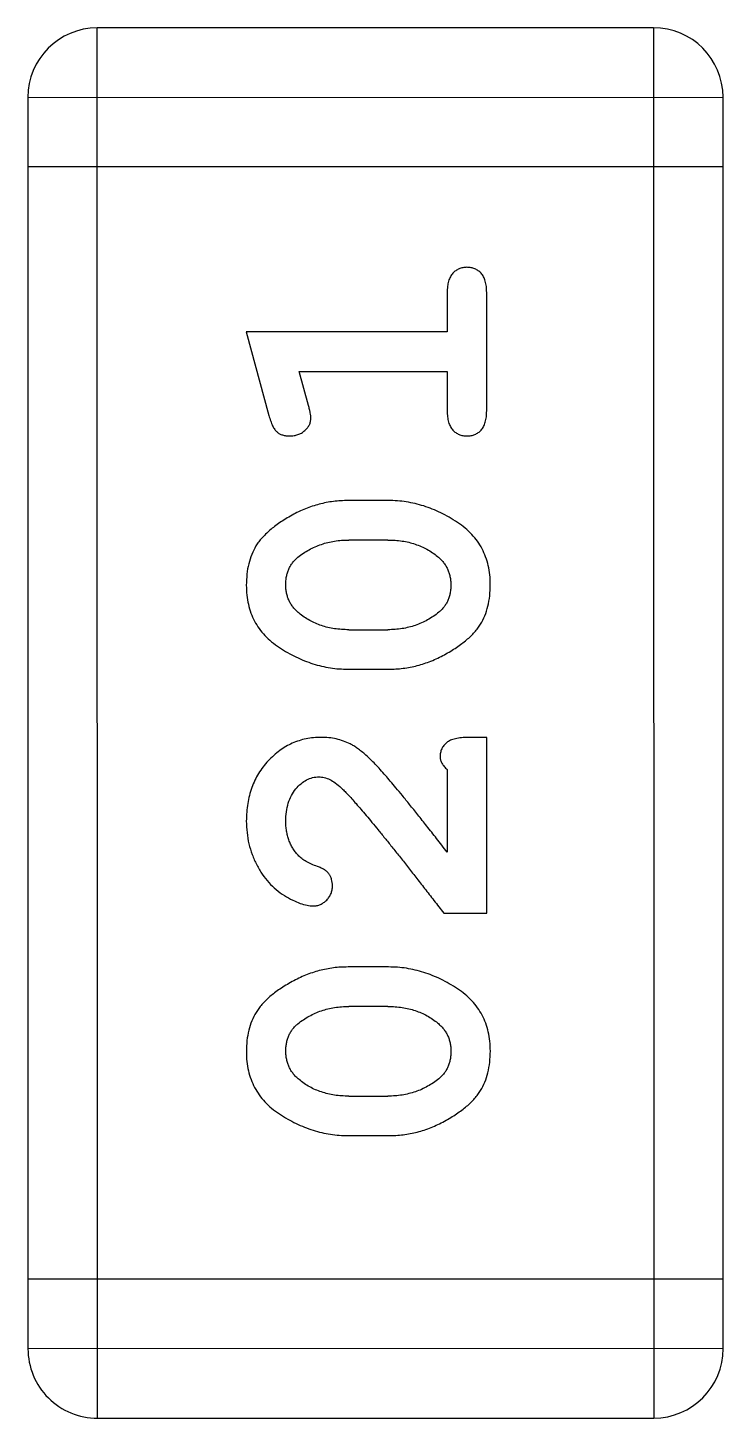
# Model space of a CAD drawing. Header units: millimetres. Extents: x 0 to 297, y 0 to 210.
# Drawn here: x 226.256 to 226.561, y 120.616 to 121.225 of the extents above; entities that cross this region are included whole.
import ezdxf

# ---------------------------------------------------------------- set-up
doc = ezdxf.new("R2010")
doc.units = ezdxf.units.MM
doc.layers.get('0').update_dxf_attribs({"linetype": 'CONTINUOUS'})

msp = doc.modelspace()

# ---------------------------------------------------------------- linework, layer by layer
at = {"color": 7, "linetype": 'Continuous'}
for p, q in [((226.53046, 121.2252), (226.28662, 121.22516)), ((226.2867, 120.61556), (226.28662, 121.22516)), ((226.53046, 121.2252), (226.53054, 120.6156)), ((226.25615, 121.19468), (226.56095, 121.19472)), ((226.25615, 121.19468), (226.25622, 120.64604)), ((226.56102, 120.64608), (226.56095, 121.19472)), ((226.56095, 121.16424), (226.25615, 121.1642)), ((226.44002, 121.10916), (226.44002, 121.09186)), ((226.45733, 121.05725), (226.45732, 121.10917)), ((226.44002, 121.09186), (226.35192, 121.09185)), ((226.35192, 121.09185), (226.36181, 121.05527)), ((226.37506, 121.07455), (226.44002, 121.07455)), ((226.37921, 121.05953), (226.37506, 121.07455)), ((226.44002, 121.07455), (226.44003, 121.05725)), ((226.4143, 121.01792), (226.39655, 121.01791)), ((226.41403, 121.00061), (226.39682, 121.00061)), ((226.39683, 120.96128), (226.41403, 120.96128)), ((226.39656, 120.94398), (226.4143, 120.94398)), ((226.45735, 120.91409), (226.44948, 120.91409)), ((226.45736, 120.83701), (226.45735, 120.91409)), ((226.44005, 120.89993), (226.44005, 120.86375)), ((226.43848, 120.83701), (226.45736, 120.83701)), ((226.41432, 120.81341), (226.39657, 120.8134)), ((226.41405, 120.7961), (226.39685, 120.7961)), ((226.39685, 120.75677), (226.41406, 120.75677)), ((226.39658, 120.73946), (226.41433, 120.73947)), ((226.56101, 120.67656), (226.25621, 120.67652)), ((226.56102, 120.64608), (226.25622, 120.64604)), ((226.2867, 120.61556), (226.53054, 120.6156))]:
    msp.add_line(p, q, dxfattribs=at)
for centre, start, end in [((226.28663, 121.19468), 90.00739, 180.00739), ((226.53047, 121.19472), 0.00739, 90.00739), ((226.53054, 120.64608), 270.00739, 0.00739), ((226.2867, 120.64604), 180.00739, 270.00739)]:
    msp.add_arc(centre, 0.03048, start, end, dxfattribs=at)
for points, knots in [([(226.44867, 121.12018), (226.44806, 121.12014), (226.44688, 121.12008), (226.4452, 121.11958), (226.4437, 121.11874), (226.44238, 121.11757), (226.44129, 121.11602), (226.44054, 121.11407), (226.44008, 121.11174), (226.44004, 121.11006), (226.44002, 121.10916)], [0, 0, 0, 0, 0.11517, 0.223509, 0.328254, 0.438012, 0.553651, 0.682263, 0.830856, 1, 1, 1, 1]), ([(226.45732, 121.10917), (226.4573, 121.11006), (226.45726, 121.11174), (226.45679, 121.11406), (226.45608, 121.11603), (226.45498, 121.11757), (226.45366, 121.11874), (226.45215, 121.11957), (226.45046, 121.12008), (226.44928, 121.12014), (226.44867, 121.12018)], [0, 0, 0, 0, 0.169012, 0.317488, 0.445429, 0.560977, 0.67065, 0.776666, 0.88492, 1, 1, 1, 1]), ([(226.36181, 121.05527), (226.36207, 121.05442), (226.36254, 121.05286), (226.36339, 121.05077), (226.3643, 121.04915), (226.36532, 121.04796), (226.3665, 121.04716), (226.36784, 121.04662), (226.36935, 121.04626), (226.37042, 121.04624), (226.37098, 121.04623)], [0, 0, 0, 0, 0.187321, 0.344927, 0.475328, 0.579604, 0.674244, 0.773631, 0.882025, 1, 1, 1, 1]), ([(226.38025, 121.05412), (226.38023, 121.05446), (226.38018, 121.05522), (226.37997, 121.05645), (226.37965, 121.05792), (226.37937, 121.05896), (226.37921, 121.05953)], [0, 0, 0, 0, 0.183151, 0.413144, 0.682305, 1, 1, 1, 1]), ([(226.44003, 121.05725), (226.44005, 121.05635), (226.44009, 121.05467), (226.44055, 121.05234), (226.44131, 121.05039), (226.44237, 121.04882), (226.44372, 121.04768), (226.4452, 121.04683), (226.44689, 121.04633), (226.44807, 121.04627), (226.44868, 121.04624)], [0, 0, 0, 0, 0.169102, 0.317658, 0.446239, 0.563118, 0.671828, 0.776546, 0.884858, 1, 1, 1, 1]), ([(226.44868, 121.04624), (226.44929, 121.04627), (226.45047, 121.04633), (226.45216, 121.04684), (226.45366, 121.04767), (226.45501, 121.04882), (226.45608, 121.05039), (226.4568, 121.05235), (226.45727, 121.05467), (226.45731, 121.05636), (226.45733, 121.05725)], [0, 0, 0, 0, 0.115051, 0.223278, 0.329269, 0.437893, 0.554681, 0.682591, 0.83103, 1, 1, 1, 1]), ([(226.37098, 121.04623), (226.37161, 121.04625), (226.37283, 121.0463), (226.37457, 121.04677), (226.37618, 121.04748), (226.37758, 121.04852), (226.37876, 121.04972), (226.37963, 121.05108), (226.38014, 121.05257), (226.38021, 121.0536), (226.38025, 121.05412)], [0, 0, 0, 0, 0.138815, 0.27042, 0.39836, 0.52875, 0.654955, 0.771147, 0.884581, 1, 1, 1, 1]), ([(226.39655, 121.01791), (226.39547, 121.01789), (226.39333, 121.01785), (226.39014, 121.01756), (226.387, 121.01702), (226.3839, 121.01636), (226.38085, 121.01543), (226.37784, 121.01432), (226.37487, 121.01303), (226.37199, 121.01153), (226.36927, 121.00992), (226.36671, 121.0083), (226.36439, 121.00663), (226.36228, 121.00497), (226.36043, 121.00326), (226.35878, 121.00155), (226.35736, 120.99982), (226.35579, 120.99745), (226.35419, 120.99427), (226.35288, 120.99011), (226.35208, 120.98556), (226.35199, 120.9824), (226.35194, 120.98077)], [0, 0, 0, 0, 0.049855, 0.099516, 0.148482, 0.19758, 0.246804, 0.296268, 0.346517, 0.397047, 0.446826, 0.49336, 0.537801, 0.579207, 0.617974, 0.654833, 0.689171, 0.722088, 0.786392, 0.853518, 0.924186, 1, 1, 1, 1]), ([(226.45891, 120.98103), (226.45888, 120.98247), (226.4588, 120.98529), (226.45809, 120.98938), (226.45697, 120.99322), (226.45537, 120.99679), (226.45335, 121.00012), (226.45083, 121.00316), (226.44789, 121.00596), (226.4445, 121.00842), (226.4409, 121.01061), (226.43723, 121.01257), (226.43351, 121.01422), (226.42975, 121.01558), (226.42594, 121.0166), (226.4221, 121.01738), (226.41821, 121.01783), (226.4156, 121.01789), (226.4143, 121.01792)], [0, 0, 0, 0, 0.067217, 0.131051, 0.19272, 0.252824, 0.312745, 0.373449, 0.436041, 0.501494, 0.567761, 0.632087, 0.695096, 0.757109, 0.817993, 0.878657, 0.939311, 1, 1, 1, 1]), ([(226.37453, 120.99304), (226.37533, 120.99364), (226.37692, 120.99484), (226.37946, 120.99639), (226.38211, 120.99771), (226.38486, 120.99875), (226.38771, 120.9996), (226.39066, 121.00018), (226.39371, 121.00054), (226.39577, 121.00058), (226.39682, 121.00061)], [0, 0, 0, 0, 0.125331, 0.248948, 0.371201, 0.494032, 0.616811, 0.742104, 0.868849, 1, 1, 1, 1]), ([(226.41403, 121.00061), (226.41508, 121.00058), (226.41716, 121.00053), (226.42022, 121.00022), (226.42316, 120.99966), (226.42595, 120.99882), (226.42863, 120.99785), (226.43116, 120.99656), (226.43358, 120.99511), (226.43506, 120.99394), (226.43581, 120.99336)], [0, 0, 0, 0, 0.135449, 0.266263, 0.393429, 0.516942, 0.639128, 0.758779, 0.879341, 1, 1, 1, 1]), ([(226.36924, 120.98089), (226.36926, 120.98152), (226.36928, 120.98276), (226.36953, 120.98456), (226.36994, 120.98626), (226.37054, 120.98784), (226.37128, 120.98932), (226.3722, 120.99068), (226.37327, 120.99194), (226.37411, 120.99267), (226.37453, 120.99304)], [0, 0, 0, 0, 0.138115, 0.270177, 0.397547, 0.520057, 0.63869, 0.757499, 0.878226, 1, 1, 1, 1]), ([(226.43581, 120.99336), (226.43627, 120.99296), (226.43717, 120.99218), (226.43836, 120.99083), (226.43936, 120.98942), (226.4402, 120.98791), (226.44083, 120.98632), (226.44127, 120.98465), (226.44155, 120.98289), (226.44159, 120.98169), (226.44161, 120.98107)], [0, 0, 0, 0, 0.129853, 0.25607, 0.380154, 0.49978, 0.62208, 0.743277, 0.868791, 1, 1, 1, 1]), ([(226.35194, 120.98077), (226.35198, 120.97933), (226.35205, 120.97652), (226.35277, 120.97244), (226.35389, 120.9686), (226.35547, 120.96502), (226.35754, 120.96173), (226.36005, 120.95868), (226.36302, 120.95589), (226.36641, 120.95343), (226.37, 120.95123), (226.37368, 120.94931), (226.37738, 120.94764), (226.38115, 120.94632), (226.38494, 120.94525), (226.38878, 120.94452), (226.39265, 120.94406), (226.39525, 120.944), (226.39656, 120.94398)], [0, 0, 0, 0, 0.06692, 0.130834, 0.19258, 0.252759, 0.312631, 0.373411, 0.436359, 0.501894, 0.568244, 0.632472, 0.69556, 0.757163, 0.818592, 0.878885, 0.939235, 1, 1, 1, 1]), ([(226.37505, 120.96853), (226.37459, 120.96894), (226.37368, 120.96974), (226.3725, 120.97108), (226.37148, 120.97248), (226.37067, 120.974), (226.37002, 120.9756), (226.36958, 120.97729), (226.3693, 120.97906), (226.36926, 120.98028), (226.36924, 120.98089)], [0, 0, 0, 0, 0.13042, 0.256046, 0.378133, 0.498725, 0.620452, 0.742761, 0.869406, 1, 1, 1, 1]), ([(226.4143, 120.94398), (226.41538, 120.944), (226.41751, 120.94403), (226.42068, 120.94434), (226.42381, 120.94483), (226.4269, 120.94553), (226.42995, 120.94639), (226.43294, 120.94754), (226.43591, 120.94879), (226.43878, 120.95027), (226.44152, 120.95184), (226.44406, 120.95347), (226.44637, 120.95512), (226.44848, 120.95676), (226.45034, 120.95846), (226.45201, 120.96015), (226.45343, 120.96189), (226.45503, 120.96426), (226.45664, 120.96744), (226.45795, 120.97163), (226.45877, 120.9762), (226.45887, 120.97938), (226.45891, 120.98103)], [0, 0, 0, 0, 0.049886, 0.09882, 0.148132, 0.19689, 0.246038, 0.295176, 0.345305, 0.395692, 0.445312, 0.491875, 0.535813, 0.577009, 0.616081, 0.652689, 0.687585, 0.720206, 0.785062, 0.85223, 0.923759, 1, 1, 1, 1]), ([(226.44161, 120.98107), (226.4416, 120.98043), (226.44158, 120.97919), (226.44132, 120.97738), (226.44091, 120.97568), (226.44032, 120.9741), (226.43957, 120.97262), (226.43866, 120.97127), (226.43757, 120.97003), (226.43674, 120.9693), (226.43633, 120.96893)], [0, 0, 0, 0, 0.139844, 0.271849, 0.399162, 0.521619, 0.6402, 0.758957, 0.87828, 1, 1, 1, 1]), ([(226.39683, 120.96128), (226.39577, 120.96131), (226.39369, 120.96136), (226.39063, 120.96167), (226.38769, 120.96224), (226.38489, 120.96306), (226.38221, 120.96405), (226.3797, 120.96533), (226.37727, 120.96679), (226.37579, 120.96795), (226.37505, 120.96853)], [0, 0, 0, 0, 0.135446, 0.266257, 0.393419, 0.517936, 0.639137, 0.758785, 0.879345, 1, 1, 1, 1]), ([(226.43633, 120.96893), (226.43553, 120.96832), (226.43396, 120.96709), (226.43141, 120.96556), (226.42878, 120.96421), (226.42603, 120.96316), (226.42317, 120.96233), (226.42022, 120.9617), (226.41715, 120.96136), (226.41508, 120.96131), (226.41403, 120.96128)], [0, 0, 0, 0, 0.124927, 0.248361, 0.370889, 0.492583, 0.61616, 0.741472, 0.869044, 1, 1, 1, 1]), ([(226.38471, 120.91408), (226.3836, 120.91405), (226.3814, 120.91397), (226.37816, 120.91351), (226.37506, 120.91268), (226.37208, 120.91156), (226.36923, 120.91009), (226.36652, 120.90831), (226.36393, 120.9062), (226.36149, 120.90381), (226.35926, 120.90116), (226.35728, 120.89831), (226.35564, 120.89527), (226.35426, 120.89205), (226.35325, 120.88864), (226.35247, 120.88506), (226.35204, 120.88129), (226.35198, 120.87872), (226.35195, 120.87741)], [0, 0, 0, 0, 0.060981, 0.120256, 0.178148, 0.236115, 0.293993, 0.352864, 0.413358, 0.476056, 0.539296, 0.602396, 0.665116, 0.728325, 0.792919, 0.859317, 0.928302, 1, 1, 1, 1]), ([(226.41301, 120.89732), (226.41223, 120.8982), (226.41075, 120.8999), (226.40853, 120.90227), (226.40642, 120.90438), (226.40444, 120.90625), (226.40256, 120.90786), (226.40079, 120.90921), (226.39916, 120.91034), (226.3971, 120.91145), (226.39454, 120.91252), (226.39138, 120.91343), (226.38808, 120.91399), (226.38585, 120.91405), (226.38471, 120.91408)], [0, 0, 0, 0, 0.103002, 0.197728, 0.285279, 0.365235, 0.437224, 0.502446, 0.560545, 0.611446, 0.707576, 0.80349, 0.900532, 1, 1, 1, 1]), ([(226.44948, 120.91409), (226.44842, 120.91407), (226.44644, 120.91403), (226.44373, 120.91358), (226.44149, 120.91292), (226.43975, 120.91185), (226.43845, 120.91054), (226.43755, 120.90902), (226.43698, 120.9073), (226.43693, 120.90607), (226.4369, 120.90544)], [0, 0, 0, 0, 0.1844, 0.34094, 0.473574, 0.586824, 0.690029, 0.789175, 0.890445, 1, 1, 1, 1]), ([(226.4369, 120.90544), (226.43694, 120.90499), (226.43703, 120.90405), (226.43769, 120.90267), (226.43868, 120.90125), (226.43957, 120.90039), (226.44005, 120.89993)], [0, 0, 0, 0, 0.20611, 0.432681, 0.695597, 1, 1, 1, 1]), ([(226.36926, 120.87728), (226.3693, 120.87869), (226.36939, 120.88138), (226.37024, 120.8852), (226.37161, 120.88858), (226.37354, 120.89146), (226.3758, 120.89378), (226.37827, 120.89553), (226.38098, 120.89657), (226.38285, 120.89671), (226.38378, 120.89678)], [0, 0, 0, 0, 0.156344, 0.299348, 0.4327, 0.561, 0.682299, 0.791883, 0.89611, 1, 1, 1, 1]), ([(226.38378, 120.89678), (226.38457, 120.89672), (226.3862, 120.89659), (226.38864, 120.89562), (226.39112, 120.89409), (226.39267, 120.89273), (226.39349, 120.89201)], [0, 0, 0, 0, 0.212836, 0.442809, 0.70317, 1, 1, 1, 1]), ([(226.44005, 120.86375), (226.43849, 120.86575), (226.4355, 120.86958), (226.43118, 120.87504), (226.42725, 120.88002), (226.42367, 120.88446), (226.4205, 120.88842), (226.41766, 120.89183), (226.41522, 120.89476), (226.4137, 120.89652), (226.41301, 120.89732)], [0, 0, 0, 0, 0.176662, 0.337826, 0.484741, 0.617764, 0.73494, 0.837793, 0.926412, 1, 1, 1, 1]), ([(226.39349, 120.89201), (226.39394, 120.89157), (226.39493, 120.89061), (226.39648, 120.88901), (226.39822, 120.88712), (226.40014, 120.88494), (226.40227, 120.88249), (226.40461, 120.87977), (226.40711, 120.87674), (226.40982, 120.87344), (226.41274, 120.86986), (226.41583, 120.866), (226.41914, 120.86186), (226.42263, 120.85744), (226.42631, 120.85272), (226.43019, 120.84773), (226.43428, 120.84247), (226.43706, 120.83886), (226.43848, 120.83701)], [0, 0, 0, 0, 0.026647, 0.057942, 0.094152, 0.134806, 0.180631, 0.231142, 0.286385, 0.346321, 0.411439, 0.481035, 0.555329, 0.634592, 0.718826, 0.807759, 0.901393, 1, 1, 1, 1]), ([(226.35195, 120.87741), (226.35201, 120.87571), (226.35213, 120.87235), (226.35298, 120.86741), (226.35442, 120.86267), (226.3564, 120.85818), (226.35883, 120.85403), (226.36171, 120.85038), (226.36495, 120.84724), (226.36853, 120.84472), (226.37209, 120.84276), (226.37541, 120.84129), (226.37844, 120.84036), (226.38038, 120.84021), (226.38128, 120.84015)], [0, 0, 0, 0, 0.098286, 0.193983, 0.289056, 0.384352, 0.477435, 0.566197, 0.652355, 0.737986, 0.818188, 0.887401, 0.94802, 1, 1, 1, 1]), ([(226.37464, 120.86241), (226.37422, 120.86292), (226.37336, 120.86391), (226.37225, 120.86554), (226.37134, 120.86728), (226.37058, 120.86909), (226.36998, 120.87101), (226.36958, 120.87302), (226.36928, 120.87512), (226.36927, 120.87655), (226.36926, 120.87728)], [0, 0, 0, 0, 0.121873, 0.243139, 0.363336, 0.485133, 0.607572, 0.734701, 0.864814, 1, 1, 1, 1]), ([(226.38315, 120.85745), (226.38225, 120.85776), (226.38055, 120.85836), (226.37826, 120.85958), (226.37624, 120.86084), (226.37516, 120.8619), (226.37464, 120.86241)], [0, 0, 0, 0, 0.285518, 0.544185, 0.781367, 1, 1, 1, 1]), ([(226.38971, 120.84897), (226.38969, 120.84946), (226.38965, 120.85042), (226.38938, 120.85179), (226.38892, 120.85304), (226.38823, 120.85417), (226.38733, 120.8552), (226.38616, 120.85607), (226.38475, 120.85685), (226.3837, 120.85724), (226.38315, 120.85745)], [0, 0, 0, 0, 0.127347, 0.246131, 0.359406, 0.470543, 0.586092, 0.711469, 0.847022, 1, 1, 1, 1]), ([(226.38128, 120.84015), (226.38183, 120.84018), (226.38291, 120.84025), (226.38446, 120.84077), (226.38591, 120.8416), (226.38722, 120.84272), (226.38832, 120.84408), (226.38911, 120.8456), (226.38965, 120.84724), (226.38969, 120.84838), (226.38971, 120.84897)], [0, 0, 0, 0, 0.120856, 0.239483, 0.360995, 0.490166, 0.620982, 0.746416, 0.870253, 1, 1, 1, 1]), ([(226.39657, 120.8134), (226.3955, 120.81338), (226.39336, 120.81334), (226.39017, 120.81305), (226.38703, 120.81251), (226.38393, 120.81184), (226.38088, 120.81092), (226.37787, 120.80981), (226.3749, 120.80852), (226.37202, 120.80702), (226.36929, 120.80541), (226.36673, 120.80379), (226.36441, 120.80212), (226.36231, 120.80046), (226.36046, 120.79874), (226.35881, 120.79704), (226.35738, 120.7953), (226.35582, 120.79294), (226.35422, 120.78976), (226.35291, 120.7856), (226.35211, 120.78105), (226.35202, 120.77789), (226.35197, 120.77626)], [0, 0, 0, 0, 0.049855, 0.099516, 0.148482, 0.19758, 0.246804, 0.296268, 0.346517, 0.397047, 0.446826, 0.49336, 0.537801, 0.579207, 0.617974, 0.654833, 0.689171, 0.722088, 0.786392, 0.853518, 0.924186, 1, 1, 1, 1]), ([(226.45894, 120.77652), (226.4589, 120.77796), (226.45883, 120.78078), (226.45811, 120.78487), (226.45699, 120.78871), (226.4554, 120.79228), (226.45338, 120.79561), (226.45085, 120.79865), (226.44791, 120.80145), (226.44452, 120.8039), (226.44093, 120.8061), (226.43725, 120.80806), (226.43353, 120.80971), (226.42977, 120.81107), (226.42596, 120.81209), (226.42212, 120.81287), (226.41823, 120.81332), (226.41563, 120.81338), (226.41432, 120.81341)], [0, 0, 0, 0, 0.067217, 0.131051, 0.19272, 0.252824, 0.312745, 0.373449, 0.436041, 0.501494, 0.567761, 0.632087, 0.695096, 0.757109, 0.817993, 0.878657, 0.939311, 1, 1, 1, 1]), ([(226.37455, 120.78852), (226.37536, 120.78913), (226.37695, 120.79033), (226.37949, 120.79187), (226.38213, 120.79319), (226.38489, 120.79424), (226.38774, 120.79509), (226.39068, 120.79567), (226.39373, 120.79602), (226.3958, 120.79607), (226.39685, 120.7961)], [0, 0, 0, 0, 0.125331, 0.248948, 0.371201, 0.494032, 0.616811, 0.742104, 0.868849, 1, 1, 1, 1]), ([(226.41405, 120.7961), (226.41511, 120.79607), (226.41719, 120.79602), (226.42025, 120.79571), (226.42318, 120.79515), (226.42597, 120.79431), (226.42866, 120.79334), (226.43118, 120.79205), (226.43361, 120.7906), (226.43509, 120.78943), (226.43583, 120.78885)], [0, 0, 0, 0, 0.135449, 0.266263, 0.393429, 0.516942, 0.639128, 0.758779, 0.879341, 1, 1, 1, 1]), ([(226.36927, 120.77638), (226.36928, 120.77701), (226.3693, 120.77825), (226.36956, 120.78005), (226.36997, 120.78175), (226.37056, 120.78333), (226.3713, 120.78481), (226.37222, 120.78617), (226.3733, 120.78743), (226.37413, 120.78816), (226.37455, 120.78852)], [0, 0, 0, 0, 0.138115, 0.270177, 0.397547, 0.520057, 0.63869, 0.757499, 0.878226, 1, 1, 1, 1]), ([(226.43583, 120.78885), (226.43629, 120.78845), (226.4372, 120.78766), (226.43838, 120.78632), (226.43939, 120.78491), (226.44022, 120.7834), (226.44085, 120.78181), (226.4413, 120.78014), (226.44158, 120.77838), (226.44162, 120.77718), (226.44164, 120.77656)], [0, 0, 0, 0, 0.129853, 0.25607, 0.380154, 0.49978, 0.62208, 0.743277, 0.868791, 1, 1, 1, 1]), ([(226.35197, 120.77626), (226.352, 120.77482), (226.35208, 120.77201), (226.35279, 120.76793), (226.35392, 120.76409), (226.35549, 120.76051), (226.35757, 120.75722), (226.36007, 120.75417), (226.36304, 120.75138), (226.36643, 120.74892), (226.37002, 120.74672), (226.37371, 120.74479), (226.37741, 120.74313), (226.38118, 120.74181), (226.38497, 120.74074), (226.38881, 120.74001), (226.39268, 120.73955), (226.39528, 120.73949), (226.39658, 120.73946)], [0, 0, 0, 0, 0.06692, 0.130834, 0.19258, 0.252759, 0.312631, 0.373411, 0.436359, 0.501894, 0.568244, 0.632472, 0.69556, 0.757163, 0.818592, 0.878885, 0.939235, 1, 1, 1, 1]), ([(226.37507, 120.76402), (226.37461, 120.76443), (226.37371, 120.76523), (226.37253, 120.76657), (226.3715, 120.76797), (226.37069, 120.76949), (226.37005, 120.77109), (226.36961, 120.77278), (226.36933, 120.77455), (226.36929, 120.77577), (226.36927, 120.77638)], [0, 0, 0, 0, 0.13042, 0.256046, 0.378133, 0.498725, 0.620452, 0.742761, 0.869406, 1, 1, 1, 1]), ([(226.41433, 120.73947), (226.41541, 120.73949), (226.41753, 120.73952), (226.42071, 120.73983), (226.42384, 120.74031), (226.42693, 120.74102), (226.42998, 120.74188), (226.43297, 120.74302), (226.43593, 120.74428), (226.43881, 120.74576), (226.44155, 120.74733), (226.44409, 120.74896), (226.4464, 120.75061), (226.44851, 120.75225), (226.45037, 120.75395), (226.45204, 120.75564), (226.45346, 120.75738), (226.45505, 120.75975), (226.45666, 120.76293), (226.45797, 120.76712), (226.4588, 120.77169), (226.45889, 120.77487), (226.45894, 120.77652)], [0, 0, 0, 0, 0.049886, 0.09882, 0.148132, 0.19689, 0.246038, 0.295176, 0.345305, 0.395692, 0.445312, 0.491875, 0.535813, 0.577009, 0.616081, 0.652689, 0.687585, 0.720206, 0.785062, 0.85223, 0.923759, 1, 1, 1, 1]), ([(226.44164, 120.77656), (226.44162, 120.77592), (226.4416, 120.77468), (226.44135, 120.77287), (226.44094, 120.77117), (226.44034, 120.76959), (226.4396, 120.76811), (226.43869, 120.76676), (226.4376, 120.76552), (226.43677, 120.76479), (226.43635, 120.76442)], [0, 0, 0, 0, 0.139844, 0.271849, 0.399162, 0.521619, 0.6402, 0.758957, 0.87828, 1, 1, 1, 1]), ([(226.39685, 120.75677), (226.39579, 120.7568), (226.39372, 120.75685), (226.39066, 120.75716), (226.38772, 120.75772), (226.38492, 120.75855), (226.38224, 120.75954), (226.37972, 120.76082), (226.3773, 120.76227), (226.37582, 120.76344), (226.37507, 120.76402)], [0, 0, 0, 0, 0.135446, 0.266257, 0.393419, 0.517936, 0.639137, 0.758785, 0.879345, 1, 1, 1, 1]), ([(226.43635, 120.76442), (226.43556, 120.7638), (226.43399, 120.76258), (226.43143, 120.76105), (226.42881, 120.7597), (226.42605, 120.75865), (226.4232, 120.75782), (226.42024, 120.75719), (226.41718, 120.75685), (226.41511, 120.7568), (226.41406, 120.75677)], [0, 0, 0, 0, 0.124927, 0.248361, 0.370889, 0.492583, 0.61616, 0.741472, 0.869044, 1, 1, 1, 1])]:
    msp.add_open_spline(points, degree=3, knots=knots, dxfattribs=at)

doc.saveas('drawing.dxf')
